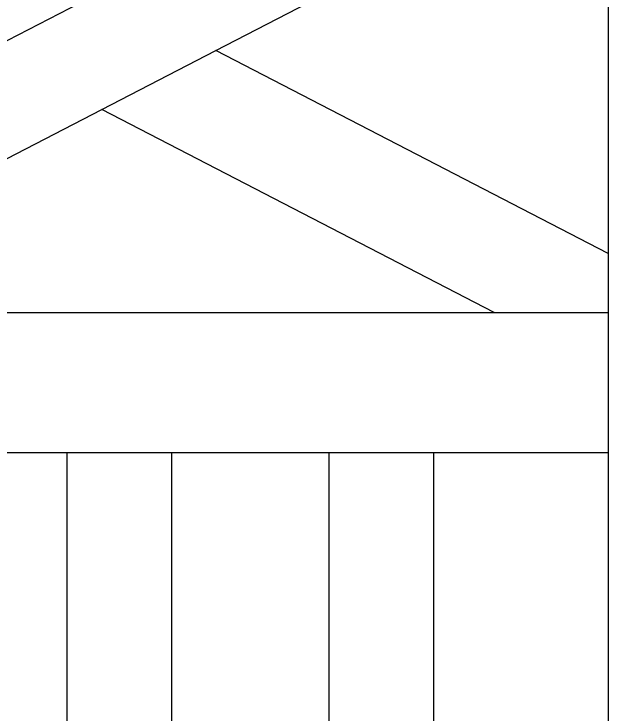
# Model space of a CAD drawing. Header units: millimetres. Extents: x 1251.1 to 1334.1, y 1577.6 to 1641.3.
# Drawn here: x 1270.923 to 1271.542, y 1598.776 to 1599.505 of the extents above; entities that cross this region are included whole.
import ezdxf

# ---------------------------------------------------------------- set-up
doc = ezdxf.new("R2010")
doc.units = ezdxf.units.MM
doc.layers.add('STACCIONATA', color=35, linetype='Continuous')

msp = doc.modelspace()

# ---------------------------------------------------------------- linework, layer by layer
at = {"layer": 'STACCIONATA'}
for p, q in [((1271.54154, 1599.99366), (1271.54154, 1597.34413)), ((1271.13314, 1599.46658), (1271.54154, 1599.67782)), ((1270.48696, 1599.25512), (1271.01446, 1599.52797)), ((1270.60606, 1599.19395), (1271.13314, 1599.46658)), ((1271.54154, 1599.25534), (1271.13314, 1599.46658)), ((1271.42285, 1599.19395), (1271.01446, 1599.40519)), ((1267.21586, 1599.19395), (1271.54154, 1599.19395)), ((1267.21586, 1599.04855), (1271.54154, 1599.04855)), ((1270.97811, 1599.04855), (1270.97811, 1597.93987)), ((1271.08716, 1599.04855), (1271.08716, 1597.93987)), ((1271.25073, 1599.04855), (1271.25073, 1597.93987)), ((1271.35978, 1599.04855), (1271.35978, 1597.93987))]:
    msp.add_line(p, q, dxfattribs=at)

doc.saveas('drawing.dxf')
